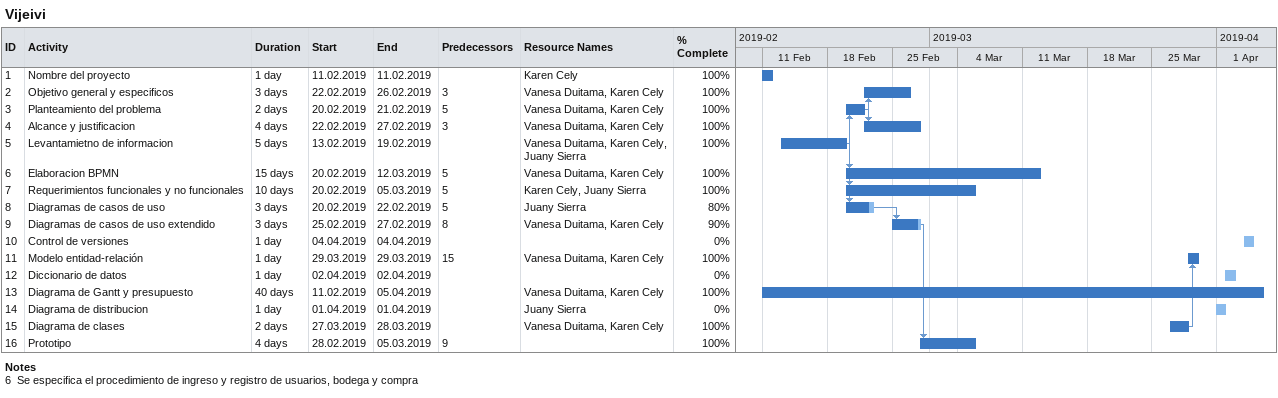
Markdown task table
Vijeivi

| ID | Task | Duration | Start | Finish | Predecessors | Resources | % complete |
|---|---|---|---|---|---|---|---|
| 1 | Nombre del proyecto | 1d | 2019-02-11 | 2019-02-11 |  | Karen Cely | 100 |
| 2 | Objetivo general y especificos | 3d | 2019-02-22 | 2019-02-26 | 3 | Vanesa Duitama, Karen Cely | 100 |
| 3 | Planteamiento del problema | 2d | 2019-02-20 | 2019-02-21 | 5 | Vanesa Duitama, Karen Cely | 100 |
| 4 | Alcance y justificacion | 4d | 2019-02-22 | 2019-02-27 | 3 | Vanesa Duitama, Karen Cely | 100 |
| 5 | Levantamietno de informacion | 5d | 2019-02-13 | 2019-02-19 |  | Vanesa Duitama, Karen Cely, Juany Sierra | 100 |
| 6 | Elaboracion BPMN | 15d | 2019-02-20 | 2019-03-12 | 5 | Vanesa Duitama, Karen Cely | 100 |
| 7 | Requerimientos funcionales y no funcionales | 10d | 2019-02-20 | 2019-03-05 | 5 | Karen Cely, Juany Sierra | 100 |
| 8 | Diagramas de casos de uso | 3d | 2019-02-20 | 2019-02-22 | 5 | Juany Sierra | 80 |
| 9 | Diagramas de casos de uso extendido | 3d | 2019-02-25 | 2019-02-27 | 8 | Vanesa Duitama, Karen Cely | 90 |
| 10 | Control de versiones | 1d | 2019-04-04 | 2019-04-04 |  |  | 0 |
| 11 | Modelo entidad-relación | 1d | 2019-03-29 | 2019-03-29 | 15 | Vanesa Duitama, Karen Cely | 100 |
| 12 | Diccionario de datos | 1d | 2019-04-02 | 2019-04-02 |  |  | 0 |
| 13 | Diagrama de Gantt y presupuesto | 40d | 2019-02-11 | 2019-04-05 |  | Vanesa Duitama, Karen Cely | 100 |
| 14 | Diagrama de distribucion | 1d | 2019-04-01 | 2019-04-01 |  | Juany Sierra | 0 |
| 15 | Diagrama de clases | 2d | 2019-03-27 | 2019-03-28 |  | Vanesa Duitama, Karen Cely | 100 |
| 16 | Prototipo | 4d | 2019-02-28 | 2019-03-05 | 9 |  | 100 |

Notes
- 6: Se especifica el procedimiento de ingreso y registro de usuarios, bodega y compra
